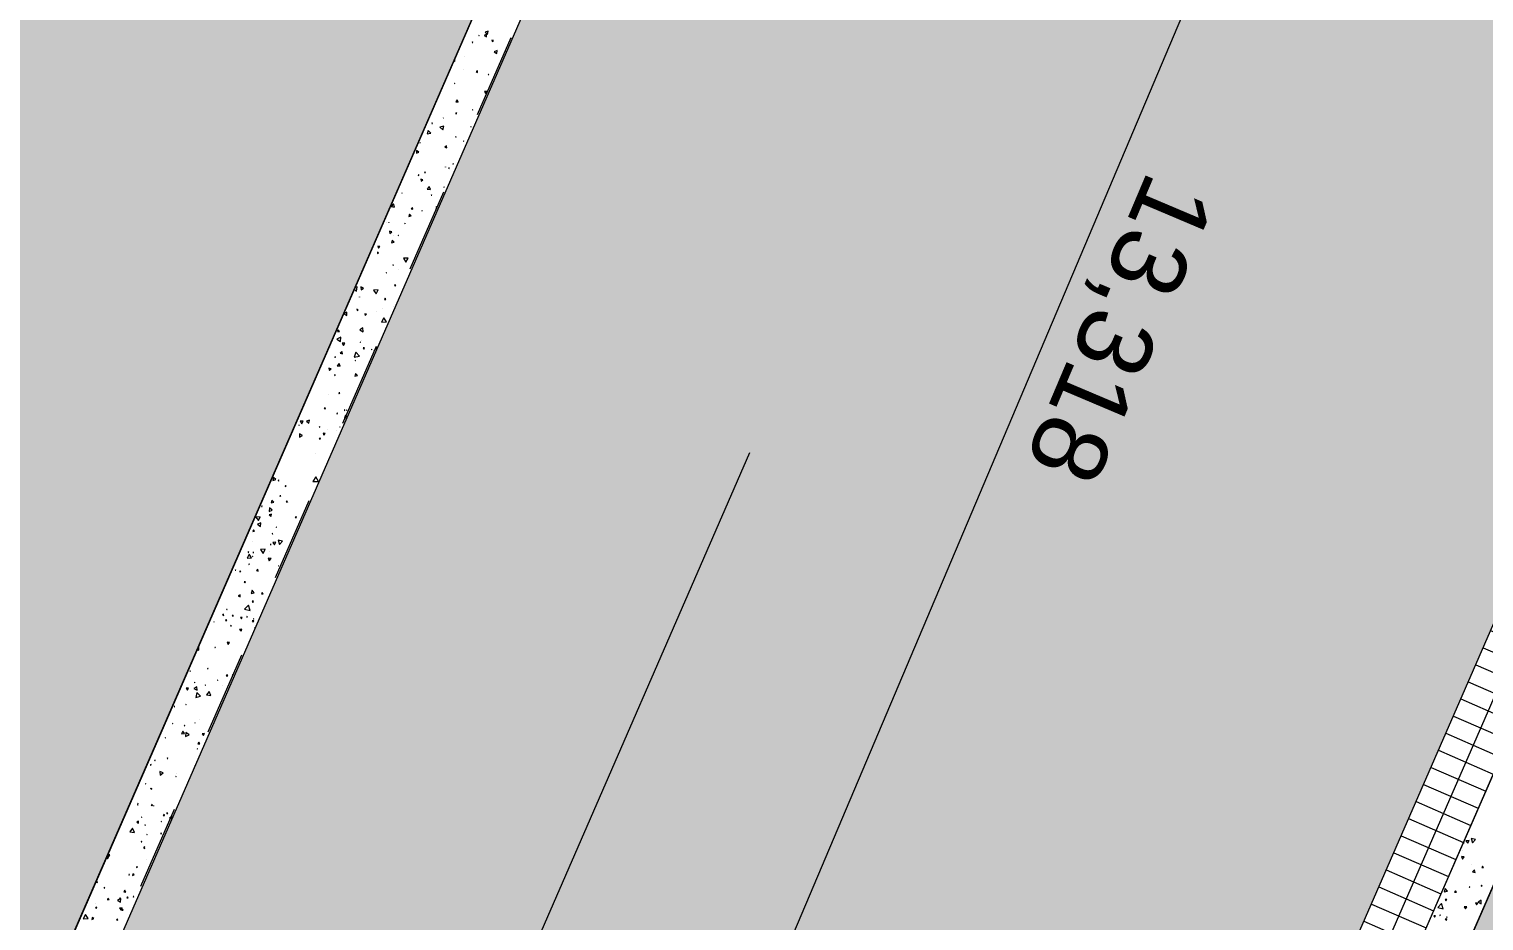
# Model space of a CAD drawing. Header units: millimetres. Extents: x -99530 to 1067232, y -97212 to 137997.
# Drawn here: x 70316 to 75193, y -29857 to -26868 of the extents above; entities that cross this region are included whole.
import ezdxf

# ---------------------------------------------------------------- set-up
doc = ezdxf.new("R2010")
doc.units = ezdxf.units.MM
doc.header["$MEASUREMENT"] = 0
doc.linetypes.add('Dashed', pattern=[564.444447, 282.222223, -282.222223])
for name, color, linetype in [('New_A-20-M_Hard_Landscape-Phase 1', 7, 'Continuous'), ('New_A-20-M_Hard_Landscape-Phase 2', 7, 'Continuous'), ('New_A-95-D_Dim_Grid.Dim', 7, 'Continuous')]:
    doc.layers.add(name, color=color, linetype=linetype)
for name, color, linetype, lineweight in [('New_A-20-M_Hard_Landscape-Phase 1_Pen_No__1', 7, 'Continuous', 13), ('New_A-20-M_Hard_Landscape-Phase 1_Pen_No__101', 252, 'Continuous', 15), ('New_A-20-M_Hard_Landscape-Phase 1_Pen_No__2', 8, 'Continuous', 15), ('New_A-20-M_Hard_Landscape-Phase 1_Pen_No__85', 8, 'Continuous', 20), ('New_A-20-M_Hard_Landscape-Phase 2_Pen_No__1', 7, 'Continuous', 13), ('New_A-95-D_Dim_Grid.Dim_Pen_No__4', 7, 'Continuous', 20)]:
    doc.layers.add(name, color=color, linetype=linetype, lineweight=lineweight)
doc.layers.add('New_A-20-M_Hard_Landscape-Phase 1_Pen_No__142', color=7, linetype='Continuous', lineweight=0, true_color=0xeeeeee)
doc.layers.add('New_A-20-M_Hard_Landscape-Phase 1_Pen_No__145', color=7, linetype='Continuous', lineweight=0, true_color=0xa6a6a6)
doc.styles.add('GENERATED_STYLE_4', font='')
doc.styles.get('GENERATED_STYLE_4').set_extended_font_data('Swis721 BT')
doc.dimstyles.new('GENERATED_STYLE__1', dxfattribs={"dimtxt": 250, "dimasz": 95, "dimexe": 0.18, "dimexo": 0, "dimgap": 0.09, "dimtad": 1, "dimdec": 0, "dimzin": 0, "dimdsep": 46, "dimtxsty": 'GENERATED_STYLE_4', "dimblk": 'ARROWHEAD_2', "dimblk1": 'ARROWHEAD_2', "dimblk2": 'ARROWHEAD_2', "dimcen": 0.09, "dimclrd": 7, "dimclre": 7, "dimclrt": 7, "dimadec": 0, "dimazin": 0, "dimtfac": 1, "dimtdec": 4, "dimtmove": 0, "dimatfit": 3, "dimfxl": 1, "dimtolj": 1, "dimtzin": 0, "dimarcsym": 0})
doc.dimstyles.new('GENERATED_STYLE__5', dxfattribs={"dimtxt": 300, "dimasz": 95, "dimexe": 0.18, "dimexo": 0, "dimgap": 0.09, "dimtad": 1, "dimdec": 0, "dimzin": 0, "dimdsep": 46, "dimtxsty": 'GENERATED_STYLE_4', "dimblk": 'ARROWHEAD_2', "dimblk1": 'ARROWHEAD_2', "dimblk2": 'ARROWHEAD_2', "dimcen": 0.09, "dimclrd": 7, "dimclre": 7, "dimclrt": 7, "dimadec": 0, "dimazin": 0, "dimtfac": 1, "dimtdec": 4, "dimtmove": 0, "dimatfit": 3, "dimfxl": 1, "dimtolj": 1, "dimtzin": 0, "dimarcsym": 0})

# ---------------------------------------------------------------- blocks, each defined once
blk = doc.blocks.new('*X178')
at = {"layer": 'New_A-20-M_Hard_Landscape-Phase 1_Pen_No__101', "linetype": 'Continuous'}
for p, q in [((75185.6, -29454.7), (75185.4, -29454.9)), ((75185.4, -29454.9), (75185.7, -29455)), ((75185.7, -29455), (75185.6, -29454.7)), ((75125.3, -29594.3), (75124.7, -29596.8)), ((75124.7, -29596.8), (75127.2, -29596.1)), ((75127.2, -29596.1), (75125.3, -29594.3)), ((75142.9, -29587.9), (75132.8, -29588.7)), ((75132.8, -29588.7), (75138.5, -29597)), ((75138.5, -29597), (75142.9, -29587.9)), ((75165.1, -29584), (75150.3, -29580.7)), ((75150.3, -29580.7), (75154.9, -29595.2)), ((75154.9, -29595.2), (75165.1, -29584)), ((75126.6, -29642.9), (75117.6, -29641.5)), ((75117.6, -29641.5), (75120.9, -29650)), ((75120.5, -29619.7), (75120.4, -29619.7)), ((75120.4, -29619.7), (75120.5, -29619.8)), ((75120.5, -29619.8), (75120.5, -29619.7)), ((75120.9, -29650), (75126.6, -29642.9)), ((75151.3, -29666.7), (75151.1, -29666.8)), ((75151.1, -29666.8), (75151.3, -29666.9)), ((75151.3, -29666.9), (75151.3, -29666.7)), ((75160.9, -29685.7), (75154.2, -29692.5)), ((75154.2, -29692.5), (75163.4, -29694.8)), ((75163.4, -29694.8), (75160.9, -29685.7)), ((75188.6, -29673.4), (75186.4, -29678.3)), ((75186.4, -29678.3), (75191.7, -29677.8)), ((75191.7, -29677.8), (75188.6, -29673.4)), ((75063, -29749.1), (75059.7, -29759.6)), ((75070.5, -29757.2), (75063, -29749.1)), ((75145.2, -29743), (75143.3, -29743.9)), ((75143.3, -29743.9), (75145.1, -29745.1)), ((75145.1, -29745.1), (75145.2, -29743)), ((75184.4, -29737.1), (75183.4, -29740.7)), ((75183.4, -29740.7), (75187, -29739.8)), ((75187, -29739.8), (75184.4, -29737.1)), ((75050.6, -29798.7), (75037.9, -29812.8)), ((75056.5, -29816.8), (75050.6, -29798.7)), ((75059.7, -29759.6), (75070.5, -29757.2)), ((75068.2, -29785.9), (75063.2, -29785.9)), ((75063.2, -29785.9), (75065.7, -29790.3)), ((75065.7, -29790.3), (75068.2, -29785.9)), ((75097.3, -29756.1), (75094.5, -29761.5)), ((75094.5, -29761.5), (75100.6, -29761.2)), ((75100.6, -29761.2), (75097.3, -29756.1)), ((75165, -29796.8), (75167.5, -29803.4)), ((75172, -29797.9), (75165, -29796.8)), ((75167.5, -29803.4), (75172, -29797.9)), ((75184.1, -29788.3), (75173.8, -29794.2)), ((75173.8, -29794.2), (75184, -29800.2)), ((75184, -29800.2), (75184.1, -29788.3)), ((75030.3, -29840.2), (75024.5, -29840.3)), ((75024.5, -29840.3), (75027.5, -29845.2)), ((75027.5, -29845.2), (75030.3, -29840.2)), ((75037.9, -29812.8), (75056.5, -29816.8)), ((75045.7, -29836.5), (75045.1, -29839)), ((75045.1, -29839), (75047.6, -29838.2)), ((75047.6, -29838.2), (75045.7, -29836.5)), ((75069.2, -29844.4), (75068, -29844.5)), ((75068, -29844.5), (75068.6, -29845.5)), ((75068.6, -29845.5), (75069.2, -29844.4)), ((75135.4, -29810.2), (75127.2, -29810.3)), ((75127.2, -29810.3), (75131.4, -29817.3)), ((75131.4, -29817.3), (75135.4, -29810.2)), ((75069.1, -29850.3), (75063.5, -29851.2)), ((75063.5, -29851.2), (75067, -29855.7)), ((75067, -29855.7), (75069.1, -29850.3))]:
    blk.add_line(p, q, dxfattribs=at)
blk = doc.blocks.new('Fill_1_1', base_point=(0, 0))
at = {"layer": 'New_A-20-M_Hard_Landscape-Phase 1_Pen_No__1', "linetype": 'Continuous'}
for p, q in [((78759.7, -21256.4), (71121.1, -38774.2)), ((71258.6, -38834.1), (78897.2, -21316.3))]:
    blk.add_line(p, q, dxfattribs=at)
at = {"layer": 'New_A-20-M_Hard_Landscape-Phase 1_Pen_No__101', "linetype": 'Continuous'}
blk.add_blockref('*X178', (0, 0), dxfattribs=at)
blk = doc.blocks.new('*X182')
at = {"layer": 'New_A-20-M_Hard_Landscape-Phase 1_Pen_No__101', "linetype": 'Continuous'}
for p, q in [((71802.1, -26910.6), (71800.7, -26913.1)), ((71800.7, -26913.1), (71803.6, -26913.1)), ((71803.6, -26913.1), (71802.1, -26910.6)), ((71823.9, -26888.7), (71823.7, -26889.1)), ((71823.7, -26889.1), (71824.2, -26889.1)), ((71824.2, -26889.1), (71823.9, -26888.7)), ((71848.9, -26885.1), (71841.6, -26889.3)), ((71841.6, -26889.3), (71848.9, -26893.5)), ((71854.9, -26875.1), (71844.5, -26878.1)), ((71844.5, -26878.1), (71852.3, -26885.7)), ((71848.9, -26893.5), (71848.9, -26885.1)), ((71852.3, -26885.7), (71854.9, -26875.1)), ((71872, -26906.2), (71867.1, -26904.7)), ((71867.1, -26904.7), (71868.3, -26909.7)), ((71868.3, -26909.7), (71872, -26906.2)), ((71744.5, -26973.8), (71740.4, -26971.2)), ((71775.4, -26958.8), (71774.9, -26958.8)), ((71774.9, -26958.8), (71775.2, -26959.3)), ((71775.2, -26959.3), (71775.4, -26958.8)), ((71884.4, -26939.4), (71875.3, -26944.4)), ((71875.3, -26944.4), (71884.2, -26949.8)), ((71884.2, -26949.8), (71884.4, -26939.4)), ((71738.2, -26977), (71744.5, -26973.8)), ((71738.3, -26976.1), (71738.2, -26977)), ((71772.6, -27003.2), (71772.7, -27003.3)), ((71772.7, -27003.2), (71772.6, -27003.2)), ((71772.7, -27003.3), (71772.7, -27003.2)), ((71819.2, -27007.4), (71814.3, -27010.5)), ((71814.3, -27010.5), (71819.4, -27013.2)), ((71819.4, -27013.2), (71819.2, -27007.4)), ((71855.6, -27018.6), (71854.8, -27020.5)), ((71856.8, -27020.3), (71855.6, -27018.6)), ((71741.5, -27049.9), (71741.9, -27051.6)), ((71743.1, -27050.4), (71741.5, -27049.9)), ((71741.9, -27051.6), (71743.1, -27050.4)), ((71854.8, -27020.5), (71856.8, -27020.3)), ((71751.1, -27105.6), (71746.5, -27111.5)), ((71746.5, -27111.5), (71753.9, -27112.5)), ((71753.9, -27112.5), (71751.1, -27105.6)), ((71850.1, -27077.1), (71842.4, -27077)), ((71842.4, -27077), (71846.1, -27083.8)), ((71846.1, -27083.8), (71850.1, -27077.1)), ((71704.5, -27165.8), (71703.3, -27166.1)), ((71703.3, -27166.1), (71704.2, -27166.9)), ((71704.2, -27166.9), (71704.5, -27165.8)), ((71746.3, -27148.5), (71746.3, -27152.2)), ((71749.4, -27150.4), (71746.3, -27148.5)), ((71746.3, -27152.2), (71749.4, -27150.4)), ((71801.8, -27138.2), (71802.1, -27140.3)), ((71803.7, -27139), (71801.8, -27138.2)), ((71802.1, -27140.3), (71803.7, -27139)), ((71653.7, -27207.6), (71649.7, -27219.5)), ((71662, -27216.9), (71653.7, -27207.6)), ((71667, -27182.6), (71665.7, -27183.9)), ((71665.7, -27183.9), (71667.5, -27184.3)), ((71667.5, -27184.3), (71667, -27182.6)), ((71705.7, -27193.1), (71693.1, -27196.3)), ((71693.1, -27196.3), (71702.2, -27205.6)), ((71702.2, -27205.6), (71705.7, -27193.1)), ((71797.3, -27194.5), (71796.6, -27195.5)), ((71796.6, -27195.5), (71797.8, -27195.7)), ((71797.8, -27195.7), (71797.3, -27194.5)), ((71626, -27247.7), (71625.6, -27249.2)), ((71625.6, -27249.2), (71627.1, -27248.8)), ((71627.1, -27248.8), (71626, -27247.7)), ((71649.7, -27219.5), (71662, -27216.9)), ((71715.3, -27259.2), (71709.7, -27263.6)), ((71709.7, -27263.6), (71716.3, -27266.2)), ((71716.3, -27266.2), (71715.3, -27259.2)), ((71747, -27228.9), (71745.3, -27229)), ((71745.3, -27229), (71746.3, -27230.5)), ((71746.3, -27230.5), (71747, -27228.9)), ((71772.7, -27243), (71772.3, -27243.5)), ((71772.3, -27243.5), (71772.9, -27243.6)), ((71772.9, -27243.6), (71772.7, -27243)), ((71599, -27295.5), (71599.5, -27296.6)), ((71600.8, -27294.9), (71599.3, -27294.7)), ((71599.5, -27296.6), (71600.8, -27294.9)), ((71614.9, -27275.4), (71614.6, -27284.1)), ((71614.6, -27284.1), (71622.3, -27280)), ((71622.3, -27280), (71614.9, -27275.4)), ((71621.2, -27356.2), (71620.5, -27358.3)), ((71620.5, -27358.3), (71622.8, -27357.8)), ((71622.8, -27357.8), (71621.2, -27356.2)), ((71643, -27346.6), (71641.5, -27348.6)), ((71641.5, -27348.6), (71644, -27348.9)), ((71644, -27348.9), (71643, -27346.6)), ((71711.9, -27329.9), (71711.3, -27329.7)), ((71711.3, -27329.7), (71711.4, -27330.3)), ((71711.4, -27330.3), (71711.9, -27329.9)), ((71724.4, -27332.7), (71722, -27333.7)), ((71722, -27333.7), (71724.1, -27335.2)), ((71724.1, -27335.2), (71724.4, -27332.7)), ((71737.9, -27319.1), (71736.4, -27319.5)), ((71736.4, -27319.5), (71737.5, -27320.6)), ((71737.5, -27320.6), (71737.9, -27319.1)), ((71635.1, -27372.9), (71628.9, -27370.9)), ((71628.9, -27370.9), (71630.3, -27377.2)), ((71630.3, -27377.2), (71635.1, -27372.9)), ((71656.8, -27395.9), (71650.6, -27404.1)), ((71650.6, -27404.1), (71660.8, -27405.4)), ((71660.8, -27405.4), (71656.8, -27395.9)), ((71706.2, -27396.3), (71705.5, -27397.9)), ((71705.5, -27397.9), (71707.2, -27397.7)), ((71707.2, -27397.7), (71706.2, -27396.3)), ((71537.1, -27454), (71529.8, -27462.6)), ((71540.9, -27464.7), (71537.1, -27454)), ((71565.8, -27417.8), (71565.6, -27418)), ((71565.6, -27418), (71565.9, -27418.1)), ((71565.9, -27418.1), (71565.8, -27417.8)), ((71664.6, -27423), (71663.1, -27424.7)), ((71663.1, -27424.7), (71665.4, -27425.2)), ((71665.4, -27425.2), (71664.6, -27423)), ((71529.8, -27462.6), (71540.9, -27464.7)), ((71591.3, -27488.3), (71589, -27496.3)), ((71589, -27496.3), (71597, -27494.3)), ((71597, -27494.3), (71591.3, -27488.3)), ((71600.6, -27465.8), (71596.2, -27470.2)), ((71596.2, -27470.2), (71602.3, -27471.8)), ((71602.3, -27471.8), (71600.6, -27465.8)), ((71632.7, -27476.2), (71631.9, -27477.1)), ((71631.9, -27477.1), (71633.2, -27477.3)), ((71633.2, -27477.3), (71632.7, -27476.2)), ((71680.8, -27467.9), (71679.2, -27467)), ((71679.2, -27467), (71679.2, -27468.8)), ((71679.2, -27468.8), (71680.8, -27467.9)), ((71680.8, -27462.6), (71680.3, -27463.6)), ((71680.3, -27463.6), (71681.4, -27463.5)), ((71681.4, -27463.5), (71680.8, -27462.6)), ((71513.6, -27516.3), (71513.3, -27516.4)), ((71513.3, -27516.4), (71513.4, -27516.6)), ((71513.4, -27516.6), (71513.6, -27516.3)), ((71521.7, -27515.7), (71521.4, -27516.1)), ((71521.4, -27516.1), (71521.9, -27516.2)), ((71521.9, -27516.2), (71521.7, -27515.7)), ((71531.6, -27548.1), (71523.9, -27545.5)), ((71523.9, -27545.5), (71525.5, -27553.5)), ((71525.5, -27553.5), (71531.6, -27548.1)), ((71576.6, -27518.6), (71575.1, -27519.7)), ((71575.1, -27519.7), (71576.8, -27520.5)), ((71576.8, -27520.5), (71576.6, -27518.6)), ((71491.3, -27596.7), (71484.7, -27595.6)), ((71484.7, -27595.6), (71487.1, -27601.9)), ((71487.1, -27601.9), (71491.3, -27596.7)), ((71532.8, -27575.7), (71531.1, -27584.9)), ((71531.1, -27584.9), (71540, -27581.8)), ((71540, -27581.8), (71532.8, -27575.7)), ((71538.6, -27560.7), (71538.5, -27560.7)), ((71538.5, -27560.7), (71538.5, -27560.8)), ((71538.5, -27560.8), (71538.6, -27560.7)), ((71554.4, -27559.6), (71553.3, -27560)), ((71553.3, -27560), (71554.2, -27560.7)), ((71554.2, -27560.7), (71554.4, -27559.6)), ((71487.3, -27617.8), (71483.7, -27615.8)), ((71483.7, -27615.8), (71483.8, -27619.9)), ((71483.8, -27619.9), (71487.3, -27617.8)), ((71571.2, -27635.9), (71578.3, -27648.8)), ((71585.9, -27636.2), (71571.2, -27635.9)), ((71578.3, -27648.8), (71585.9, -27636.2)), ((71512.9, -27683.7), (71512.5, -27685)), ((71512.5, -27685), (71513.8, -27684.7)), ((71513.8, -27684.7), (71512.9, -27683.7)), ((71536.6, -27657.9), (71535.3, -27659.2)), ((71535.3, -27659.2), (71537.1, -27659.7)), ((71537.1, -27659.7), (71536.6, -27657.9)), ((71553.3, -27673.9), (71553, -27674.2)), ((71553, -27674.2), (71553.4, -27674.2)), ((71553.4, -27674.2), (71553.3, -27673.9)), ((71405.2, -27739.8), (71413.6, -27746.5)), ((71415.8, -27731.7), (71407.3, -27735)), ((71413.6, -27746.5), (71415.8, -27731.7)), ((71436.4, -27736.2), (71427.6, -27732.3)), ((71427.6, -27732.3), (71428.7, -27741.8)), ((71428.7, -27741.8), (71436.4, -27736.2)), ((71485.8, -27741.9), (71470.7, -27742.7)), ((71470.7, -27742.7), (71478.9, -27755.3)), ((71478.9, -27755.3), (71485.8, -27741.9)), ((71543.4, -27724.3), (71540.6, -27727.7)), ((71540.6, -27727.7), (71545, -27728.5)), ((71545, -27728.5), (71543.4, -27724.3)), ((71423.6, -27765.9), (71423.3, -27765.9)), ((71423.3, -27765.9), (71423.4, -27766.2)), ((71423.4, -27766.2), (71423.6, -27765.9)), ((71509.7, -27769.5), (71506.8, -27773.9)), ((71506.8, -27773.9), (71512, -27774.3)), ((71512, -27774.3), (71509.7, -27769.5)), ((71537, -27798.4), (71536.9, -27798.3)), ((71536.9, -27798.3), (71536.9, -27798.4)), ((71536.9, -27798.4), (71537, -27798.4)), ((71380.3, -27816.6), (71370.5, -27822.6)), ((71370.5, -27822.6), (71380.6, -27828.1)), ((71380.6, -27828.1), (71380.3, -27816.6)), ((71414.4, -27807.1), (71415.3, -27811.5)), ((71418.7, -27808.5), (71414.4, -27807.1)), ((71415.3, -27811.5), (71418.7, -27808.5)), ((71446.5, -27823.7), (71440.8, -27822.1)), ((71440.8, -27822.1), (71442.2, -27827.9)), ((71442.2, -27827.9), (71446.5, -27823.7)), ((71481.3, -27813.1), (71481.1, -27813)), ((71481.1, -27813), (71481.1, -27813.2)), ((71481.1, -27813.2), (71481.3, -27813.1)), ((71504.9, -27836.1), (71497.3, -27850.3)), ((71500.4, -27805.3), (71500.4, -27805.4)), ((71500.4, -27805.4), (71500.5, -27805.3)), ((71500.5, -27805.3), (71500.4, -27805.3)), ((71513.3, -27849.8), (71504.9, -27836.1)), ((71352.2, -27876), (71349.5, -27882.1)), ((71349.5, -27882.1), (71356.1, -27881.3)), ((71356.1, -27881.3), (71352.2, -27876)), ((71434.9, -27869.9), (71424.1, -27876.6)), ((71424.1, -27876.6), (71435.3, -27882.6)), ((71435.3, -27882.6), (71434.9, -27869.9)), ((71497.3, -27850.3), (71513.3, -27849.8)), ((71325.4, -27935.5), (71325.3, -27935.4)), ((71325.3, -27935.4), (71325.3, -27935.5)), ((71325.3, -27935.5), (71325.4, -27935.5)), ((71360.5, -27900.9), (71347.2, -27907.1)), ((71347.2, -27907.1), (71359.3, -27915.5)), ((71359.3, -27915.5), (71360.5, -27900.9)), ((71373.7, -27920.3), (71364.9, -27921.2)), ((71364.9, -27921.2), (71370.1, -27928.4)), ((71370.1, -27928.4), (71373.7, -27920.3)), ((71426.3, -27917.5), (71425.7, -27917.9)), ((71425.7, -27917.9), (71426.3, -27918.3)), ((71426.3, -27918.3), (71426.3, -27917.5)), ((71429.7, -27913.1), (71429.5, -27913.4)), ((71429.5, -27913.4), (71429.9, -27913.4)), ((71429.9, -27913.4), (71429.7, -27913.1)), ((71439.9, -27936.9), (71435.8, -27936.9)), ((71435.8, -27936.9), (71437.8, -27940.5)), ((71437.8, -27940.5), (71439.9, -27936.9)), ((71465, -27941.2), (71463.4, -27941.6)), ((71463.4, -27941.6), (71464.6, -27942.8)), ((71464.6, -27942.8), (71465, -27941.2)), ((71472.9, -27946.8), (71471.3, -27946.1)), ((71471.3, -27946.1), (71471.5, -27947.9)), ((71482, -27935.3), (71476.3, -27937.9)), ((71476.3, -27937.9), (71481, -27941.3)), ((71481.6, -27940.1), (71482, -27935.3)), ((71294, -27995), (71294.6, -27994.9)), ((71294.6, -27994.9), (71294.2, -27994.5)), ((71342.6, -27966.4), (71340.4, -27966.8)), ((71340.4, -27966.8), (71341.8, -27968.5)), ((71341.8, -27968.5), (71342.6, -27966.4)), ((71354.9, -27989.2), (71348.8, -27996.8)), ((71358.5, -27998.2), (71354.9, -27989.2)), ((71364.2, -27949.2), (71359, -27954.7)), ((71359, -27954.7), (71366.4, -27956.5)), ((71366.4, -27956.5), (71364.2, -27949.2)), ((71411.3, -27950.7), (71405, -27967.6)), ((71405, -27967.6), (71422.8, -27964.6)), ((71409.9, -27978.4), (71409, -27978.1)), ((71409, -27978.1), (71409.2, -27979)), ((71409.2, -27979), (71409.9, -27978.4)), ((71422.8, -27964.6), (71411.3, -27950.7)), ((71471.5, -27947.9), (71472.9, -27946.8)), ((71320.5, -28005.1), (71323.2, -28012.7)), ((71328.4, -28006.6), (71320.5, -28005.1)), ((71323.2, -28012.7), (71328.4, -28006.6)), ((71339.5, -28026.7), (71340.1, -28029.6)), ((71342.3, -28027.6), (71339.5, -28026.7)), ((71340.1, -28029.6), (71342.3, -28027.6)), ((71348.8, -27996.8), (71358.5, -27998.2)), ((71409.9, -28022.1), (71407.4, -28031.3)), ((71407.4, -28031.3), (71416.6, -28028.9)), ((71416.6, -28028.9), (71409.9, -28022.1)), ((71357.7, -28087.7), (71354.1, -28086.7)), ((71354.1, -28086.7), (71355, -28090.3)), ((71355, -28090.3), (71357.7, -28087.7)), ((71308.1, -28136.4), (71304.3, -28139.7)), ((71304.3, -28139.7), (71309.1, -28141.4)), ((71309.1, -28141.4), (71308.1, -28136.4)), ((71321, -28093.5), (71320.9, -28093.6)), ((71320.9, -28093.6), (71321, -28093.6)), ((71321, -28093.6), (71321, -28093.5)), ((71234.8, -28182), (71224.7, -28182.4)), ((71224.7, -28182.4), (71230, -28191)), ((71230, -28191), (71234.8, -28182)), ((71255.8, -28178.7), (71246.1, -28182.1)), ((71246.1, -28182.1), (71253.8, -28188.8)), ((71253.8, -28188.8), (71255.8, -28178.7)), ((71347.9, -28154.9), (71347.7, -28157.8)), ((71347.7, -28157.8), (71350.4, -28156.6)), ((71350.4, -28156.6), (71347.9, -28154.9)), ((71374, -28144.2), (71371.7, -28145.3)), ((71371.7, -28145.3), (71373.8, -28146.8)), ((71376.7, -28161.6), (71373, -28171.7)), ((71373, -28171.7), (71381.2, -28170.3)), ((71373.8, -28146.8), (71374, -28144.2)), ((71382.1, -28168.1), (71376.7, -28161.6)), ((71381.2, -28145), (71379.6, -28145.1)), ((71379.6, -28145.1), (71380.5, -28146.5)), ((71380.5, -28146.5), (71381.2, -28145)), ((71221.1, -28196.1), (71219.9, -28195.9)), ((71219.9, -28195.9), (71220.3, -28197.1)), ((71220.3, -28197.1), (71221.1, -28196.1)), ((71222.2, -28224.2), (71222, -28235.3)), ((71222, -28235.3), (71231.7, -28230)), ((71231.7, -28230), (71222.2, -28224.2)), ((71291.1, -28238.2), (71288.5, -28241)), ((71289.3, -28200.6), (71288.8, -28202.4)), ((71288.8, -28202.4), (71290.6, -28201.9)), ((71290.6, -28201.9), (71289.3, -28200.6)), ((71292.2, -28241.9), (71291.1, -28238.2)), ((71308.1, -28223.6), (71301, -28222.8)), ((71301, -28222.8), (71303.8, -28229.3)), ((71303.8, -28229.3), (71308.1, -28223.6)), ((71317.3, -28211), (71317.3, -28211.2)), ((71317.5, -28211.1), (71317.3, -28211)), ((71317.3, -28211.2), (71317.5, -28211.1)), ((71346.6, -28213), (71346.4, -28213.1)), ((71346.4, -28213.1), (71346.6, -28213.2)), ((71346.6, -28213.2), (71346.6, -28213)), ((71357.2, -28201.6), (71357, -28201.9)), ((71357, -28201.9), (71357.4, -28202)), ((71357.4, -28202), (71357.2, -28201.6)), ((71368.4, -28199.1), (71368.5, -28199.3)), ((71368.6, -28199.1), (71368.4, -28199.1)), ((71288.5, -28241), (71292.2, -28241.9)), ((71276.5, -28290.2), (71276.8, -28290.7)), ((71277.1, -28290.2), (71276.5, -28290.2)), ((71276.8, -28290.7), (71277.1, -28290.2)), ((71135.2, -28370.9), (71132.9, -28381.5)), ((71132.9, -28381.5), (71143.3, -28378.1)), ((71143.3, -28378.1), (71135.2, -28370.9)), ((71151.1, -28380.2), (71151.7, -28382.7)), ((71153.6, -28380.9), (71151.1, -28380.2)), ((71151.7, -28382.7), (71153.6, -28380.9)), ((71276.4, -28368.4), (71266.8, -28385)), ((71266.8, -28385), (71285.9, -28385)), ((71285.9, -28385), (71276.4, -28368.4)), ((71159.3, -28432.3), (71156.3, -28432.4)), ((71156.3, -28432.4), (71157.8, -28434.9)), ((71157.8, -28434.9), (71159.3, -28432.3)), ((71174.8, -28397.7), (71174.1, -28400.9)), ((71174.1, -28400.9), (71177.3, -28399.9)), ((71177.3, -28399.9), (71174.8, -28397.7)), ((71096.2, -28466.3), (71094.7, -28468.2)), ((71094.7, -28468.2), (71097.1, -28468.5)), ((71097.1, -28468.5), (71096.2, -28466.3)), ((71121.6, -28473.2), (71120, -28484.7)), ((71120, -28484.7), (71130.8, -28480.3)), ((71130.8, -28480.3), (71121.6, -28473.2)), ((71129.4, -28446.7), (71126.7, -28456.2)), ((71126.7, -28456.2), (71136.4, -28453.7)), ((71136.4, -28453.7), (71129.4, -28446.7)), ((71181.9, -28451.7), (71177.8, -28450.9)), ((71177.8, -28450.9), (71179.1, -28454.8)), ((71179.1, -28454.8), (71181.9, -28451.7)), ((71185.6, -28454.7), (71185.4, -28454.9)), ((71185.4, -28454.9), (71185.7, -28455)), ((71185.7, -28455), (71185.6, -28454.7)), ((71090.3, -28502.5), (71076.2, -28504.4)), ((71076.2, -28504.4), (71084.9, -28515.7)), ((71092.8, -28522.7), (71080.9, -28527.7)), ((71080.9, -28527.7), (71091.2, -28535.5)), ((71084.9, -28515.7), (71090.3, -28502.5)), ((71091.2, -28535.5), (71092.8, -28522.7)), ((71127.7, -28494.5), (71120.6, -28496.2)), ((71120.6, -28496.2), (71125.7, -28501.6)), ((71125.7, -28501.6), (71127.7, -28494.5)), ((71212.3, -28502.8), (71207.3, -28504.1)), ((71207.3, -28504.1), (71210.9, -28507.7)), ((71210.9, -28507.7), (71212.3, -28502.8)), ((71067.8, -28546.4), (71065.3, -28551.7)), ((71065.3, -28551.7), (71071.1, -28551.2)), ((71071.1, -28551.2), (71067.8, -28546.4)), ((71132.6, -28559.8), (71131, -28559.3)), ((71131, -28559.3), (71131.3, -28561)), ((71131.3, -28561), (71132.6, -28559.8)), ((71144.8, -28537.5), (71143.6, -28537.3)), ((71143.6, -28537.3), (71144, -28538.4)), ((71144, -28538.4), (71144.8, -28537.5)), ((71018.5, -28626.8), (71021.1, -28624.7)), ((71021.1, -28624.7), (71019.6, -28624.2)), ((71053.7, -28628.2), (71046.9, -28640.9)), ((71049.8, -28619.6), (71049.6, -28622.2)), ((71049.6, -28622.2), (71051.9, -28621.1)), ((71051.9, -28621.1), (71049.8, -28619.6)), ((71061.4, -28640.4), (71053.7, -28628.2)), ((71064.5, -28585.8), (71064.3, -28586)), ((71064.3, -28586), (71064.6, -28586.1)), ((71064.6, -28586.1), (71064.5, -28585.8)), ((71068.1, -28621.4), (71066.1, -28622.2)), ((71066.1, -28622.2), (71067.8, -28623.6)), ((71067.8, -28623.6), (71068.1, -28621.4)), ((71106.7, -28611), (71091.1, -28612.6)), ((71091.1, -28612.6), (71100.3, -28625.3)), ((71100.3, -28625.3), (71106.7, -28611)), ((71120.5, -28619.7), (71120.4, -28619.7)), ((71120.4, -28619.7), (71120.5, -28619.8)), ((71120.5, -28619.8), (71120.5, -28619.7)), ((71125.3, -28594.3), (71124.7, -28596.8)), ((71124.7, -28596.8), (71127.2, -28596.1)), ((71127.2, -28596.1), (71125.3, -28594.3)), ((71142.9, -28587.9), (71132.8, -28588.7)), ((71132.8, -28588.7), (71138.5, -28597)), ((71138.5, -28597), (71142.9, -28587.9)), ((71165.1, -28584), (71150.3, -28580.7)), ((71150.3, -28580.7), (71154.9, -28595.2)), ((71154.9, -28595.2), (71165.1, -28584)), ((71194.7, -28598), (71194, -28597.7)), ((71194, -28597.7), (71194.2, -28599.2)), ((71046.9, -28640.9), (71061.4, -28640.4)), ((71053, -28660.8), (71052.8, -28662.4)), ((71052.8, -28662.4), (71054.3, -28661.8)), ((71054.3, -28661.8), (71053, -28660.8)), ((71064, -28635.6), (71065.1, -28637.5)), ((71066.2, -28635.6), (71064, -28635.6)), ((71065.1, -28637.5), (71066.2, -28635.6)), ((71126.6, -28642.9), (71117.6, -28641.5)), ((71117.6, -28641.5), (71120.9, -28650)), ((71120.9, -28650), (71126.6, -28642.9)), ((71151.3, -28666.7), (71151.1, -28666.8)), ((71151.1, -28666.8), (71151.3, -28666.9)), ((71151.3, -28666.9), (71151.3, -28666.7)), ((71007.7, -28680.2), (71006.4, -28681.6)), ((71006.4, -28681.6), (71008.2, -28682)), ((71008.2, -28682), (71007.7, -28680.2)), ((71022.7, -28683.8), (71022.5, -28687.6)), ((71022.5, -28687.6), (71025.9, -28685.8)), ((71025.9, -28685.8), (71022.7, -28683.8)), ((71041.2, -28720.3), (71036.9, -28720.4)), ((71036.9, -28720.4), (71039.1, -28724.1)), ((71039.1, -28724.1), (71041.2, -28720.3)), ((71082.9, -28678.8), (71077.7, -28683.1)), ((71077.7, -28683.1), (71084, -28685.5)), ((71084, -28685.5), (71082.9, -28678.8)), ((70958.4, -28764.5), (70959, -28764.5)), ((70959, -28764.5), (70958.7, -28763.9)), ((71023.2, -28763.8), (71017, -28767.7)), ((71017, -28767.7), (71023.4, -28771.1)), ((71023.4, -28771.1), (71023.2, -28763.8)), ((71063, -28749.1), (71059.7, -28759.6)), ((71059.7, -28759.6), (71070.5, -28757.2)), ((71070.5, -28757.2), (71063, -28749.1)), ((71097.3, -28756.1), (71094.5, -28761.5)), ((71094.5, -28761.5), (71100.6, -28761.2)), ((71100.6, -28761.2), (71097.3, -28756.1)), ((70979.8, -28813), (70977.9, -28813)), ((70977.9, -28813), (70978.9, -28814.7)), ((70978.9, -28814.7), (70979.8, -28813)), ((71050.6, -28798.7), (71037.9, -28812.8)), ((71037.9, -28812.8), (71056.5, -28816.8)), ((71056.5, -28816.8), (71050.6, -28798.7)), ((71068.2, -28785.9), (71063.2, -28785.9)), ((71063.2, -28785.9), (71065.7, -28790.3)), ((71065.7, -28790.3), (71068.2, -28785.9)), ((70935.3, -28854.9), (70935, -28855.4)), ((70935, -28855.4), (70935.6, -28855.4)), ((70935.6, -28855.4), (70935.3, -28854.9)), ((70967.3, -28829), (70964, -28831.9)), ((70964, -28831.9), (70968.2, -28833.3)), ((70968.2, -28833.3), (70967.3, -28829)), ((70976.7, -28846.9), (70974.5, -28850.8)), ((70974.5, -28850.8), (70978.9, -28850.7)), ((70978.9, -28850.7), (70976.7, -28846.9)), ((70992.9, -28866.5), (70990.4, -28867.9)), ((70990.4, -28867.9), (70992.9, -28869.4)), ((70992.9, -28869.4), (70992.9, -28866.5)), ((70999.6, -28832.2), (70996.4, -28834.3)), ((70996.4, -28834.3), (70999.8, -28836)), ((70999.8, -28836), (70999.6, -28832.2)), ((71030.3, -28840.2), (71024.5, -28840.3)), ((71024.5, -28840.3), (71027.5, -28845.2)), ((71027.5, -28845.2), (71030.3, -28840.2)), ((71045.7, -28836.5), (71045.1, -28839)), ((71045.1, -28839), (71047.6, -28838.2)), ((71047.6, -28838.2), (71045.7, -28836.5)), ((71069.1, -28850.3), (71063.5, -28851.2)), ((71063.5, -28851.2), (71067, -28855.7)), ((71067, -28855.7), (71069.1, -28850.3)), ((71069.2, -28844.4), (71068, -28844.5)), ((71068, -28844.5), (71068.6, -28845.5)), ((71068.6, -28845.5), (71069.2, -28844.4)), ((71028.7, -28879.7), (71021.4, -28880.9)), ((71021.4, -28880.9), (71026.1, -28886.7)), ((71026.1, -28886.7), (71028.7, -28879.7)), ((71072.1, -28874.3), (71072.4, -28874.9)), ((71072.8, -28874.4), (71072.1, -28874.3)), ((71072.4, -28874.9), (71072.8, -28874.4)), ((70879, -28946.7), (70884.2, -28949.8)), ((70884.4, -28939.4), (70881.4, -28941)), ((70884.2, -28949.8), (70884.4, -28939.4)), ((70940.1, -28940.6), (70938.8, -28941)), ((70938.8, -28941), (70939.8, -28941.9)), ((70939.8, -28941.9), (70940.1, -28940.6)), ((70979.8, -28922.8), (70982.8, -28930.6)), ((70988, -28924.2), (70979.8, -28922.8)), ((70982.8, -28930.6), (70988, -28924.2)), ((70855.6, -29018.6), (70854.8, -29020.5)), ((70856.8, -29020.3), (70855.6, -29018.6)), ((70914.3, -29010.1), (70914.1, -29012.2)), ((70914.1, -29012.2), (70916, -29011.2)), ((70916, -29011.2), (70914.3, -29010.1)), ((70854.8, -29020.5), (70856.8, -29020.3)), ((70869.7, -29057.6), (70869.6, -29059.2)), ((70869.6, -29059.2), (70871, -29058.5)), ((70871, -29058.5), (70869.7, -29057.6)), ((70906.7, -29066.3), (70906.4, -29067.4)), ((70906.4, -29067.4), (70907.5, -29067.1)), ((70907.5, -29067.1), (70906.7, -29066.3)), ((70948.1, -29050.8), (70947.7, -29050.9)), ((70947.7, -29050.9), (70947.9, -29051.2)), ((70947.9, -29051.2), (70948.1, -29050.8)), ((70979.7, -29031.9), (70976.8, -29035.8)), ((70976.8, -29035.8), (70981.6, -29036.4)), ((70981.6, -29036.4), (70979.7, -29031.9)), ((70998.1, -29031.6), (70997.6, -29032.2)), ((70997.6, -29032.2), (70998.4, -29032.3)), ((70998.4, -29032.3), (70998.1, -29031.6)), ((70850.1, -29077.1), (70842.4, -29077)), ((70842.4, -29077), (70846.1, -29083.8)), ((70846.1, -29083.8), (70850.1, -29077.1)), ((70878.2, -29072.6), (70868.4, -29078.8)), ((70868.4, -29078.8), (70878.7, -29084.1)), ((70878.3, -29091.9), (70874.2, -29108.1)), ((70874.2, -29108.1), (70890.3, -29103.5)), ((70878.7, -29084.1), (70878.2, -29072.6)), ((70890.3, -29103.5), (70878.3, -29091.9)), ((70919.5, -29088.9), (70910.6, -29100)), ((70910.6, -29100), (70924.6, -29102.1)), ((70924.6, -29102.1), (70919.5, -29088.9)), ((70963.7, -29068.6), (70963.7, -29068.5)), ((70963.7, -29068.5), (70963.7, -29068.6)), ((70963.7, -29068.6), (70963.7, -29068.6)), ((70801.8, -29138.2), (70802.1, -29140.3)), ((70803.7, -29139), (70801.8, -29138.2)), ((70802.1, -29140.3), (70803.7, -29139)), ((70842.2, -29131.1), (70841.3, -29131.6)), ((70841.3, -29131.6), (70842.2, -29132.1)), ((70842.2, -29132.1), (70842.2, -29131.1)), ((70797.3, -29194.5), (70796.6, -29195.5)), ((70796.6, -29195.5), (70797.8, -29195.7)), ((70797.8, -29195.7), (70797.3, -29194.5)), ((70836.9, -29201.1), (70835.1, -29202.7)), ((70835.1, -29202.7), (70837.4, -29203.5)), ((70837.4, -29203.5), (70836.9, -29201.1)), ((70872, -29193.2), (70871, -29192.9)), ((70871, -29192.9), (70871.2, -29193.9)), ((70871.2, -29193.9), (70872, -29193.2)), ((70887.2, -29183), (70886.8, -29183)), ((70886.8, -29183), (70887, -29183.3)), ((70887, -29183.3), (70887.2, -29183)), ((70936.4, -29177.6), (70936.4, -29178.1)), ((70936.7, -29177.9), (70936.4, -29177.6)), ((70936.4, -29178.1), (70936.7, -29177.9)), ((70772.7, -29243), (70772.3, -29243.5)), ((70772.3, -29243.5), (70772.9, -29243.6)), ((70772.9, -29243.6), (70772.7, -29243)), ((70830.6, -29221.1), (70827, -29230.2)), ((70827, -29230.2), (70836.7, -29228.8)), ((70836.7, -29228.8), (70830.6, -29221.1)), ((70841.1, -29225.9), (70840, -29239.7)), ((70840, -29239.7), (70852.5, -29233.8)), ((70852.5, -29233.8), (70841.1, -29225.9)), ((70885.1, -29258.7), (70881.8, -29264.2)), ((70888.3, -29264.3), (70885.1, -29258.7)), ((70903.2, -29229), (70896.3, -29229.9)), ((70896.3, -29229.9), (70900.4, -29235.4)), ((70899.3, -29227.9), (70898.8, -29228.2)), ((70898.8, -29228.2), (70899.3, -29228.4)), ((70899.3, -29228.4), (70899.3, -29227.9)), ((70900.4, -29235.4), (70903.2, -29229)), ((70779.9, -29310.9), (70778.7, -29312.9)), ((70781.1, -29313), (70779.9, -29310.9)), ((70880.3, -29280.1), (70879.1, -29280.7)), ((70879.1, -29280.7), (70880.1, -29281.4)), ((70880.1, -29281.4), (70880.3, -29280.1)), ((70881.8, -29264.2), (70888.3, -29264.3)), ((70724.4, -29332.7), (70722, -29333.7)), ((70722, -29333.7), (70724.1, -29335.2)), ((70724.1, -29335.2), (70724.4, -29332.7)), ((70737.9, -29319.1), (70736.4, -29319.5)), ((70736.4, -29319.5), (70737.5, -29320.6)), ((70737.5, -29320.6), (70737.9, -29319.1)), ((70764.6, -29361), (70753.6, -29356.6)), ((70753.6, -29356.6), (70755.3, -29368.3)), ((70755.3, -29368.3), (70764.6, -29361)), ((70778.7, -29312.9), (70781.1, -29313)), ((70869, -29336.7), (70868.9, -29336.7)), ((70868.9, -29336.7), (70869, -29336.8)), ((70869, -29336.8), (70869, -29336.7)), ((70706.2, -29396.3), (70705.5, -29397.9)), ((70705.5, -29397.9), (70707.2, -29397.7)), ((70707.2, -29397.7), (70706.2, -29396.3)), ((70808.5, -29371.9), (70807.8, -29372.9)), ((70807.8, -29372.9), (70809, -29372.9)), ((70809, -29372.9), (70808.5, -29371.9)), ((70811.3, -29364.5), (70811.2, -29364.5)), ((70811.2, -29364.5), (70811.3, -29364.6)), ((70811.3, -29364.6), (70811.3, -29364.5)), ((70722.8, -29412.7), (70722.3, -29413.6)), ((70722.3, -29413.6), (70723.4, -29413.5)), ((70723.4, -29413.5), (70722.8, -29412.7)), ((70727.6, -29413.2), (70725.2, -29414.3)), ((70725.2, -29414.3), (70727.4, -29415.9)), ((70727.4, -29415.9), (70727.6, -29413.2)), ((70680.8, -29467.9), (70679.2, -29467)), ((70679.2, -29467), (70679.2, -29468.8)), ((70679.2, -29468.8), (70680.8, -29467.9)), ((70680.8, -29462.6), (70680.3, -29463.6)), ((70680.3, -29463.6), (70681.4, -29463.5)), ((70681.4, -29463.5), (70680.8, -29462.6)), ((70726.6, -29466.9), (70725.1, -29470.3)), ((70725.1, -29470.3), (70728.8, -29469.9)), ((70728.8, -29469.9), (70726.6, -29466.9)), ((70727.5, -29464.7), (70727, -29464.4)), ((70727, -29464.4), (70727, -29464.9)), ((70727, -29464.9), (70727.5, -29464.7)), ((70733.1, -29471.6), (70732.1, -29471)), ((70732.1, -29471), (70732.1, -29472.2)), ((70732.1, -29472.2), (70733.1, -29471.6)), ((70768.2, -29499.7), (70765.2, -29503.5)), ((70765.2, -29503.5), (70769.9, -29504.1)), ((70769.9, -29504.1), (70768.2, -29499.7)), ((70777.4, -29495.1), (70777.9, -29498.9)), ((70781, -29496.6), (70777.4, -29495.1)), ((70777.9, -29498.9), (70781, -29496.6)), ((70793.2, -29506), (70785.8, -29513.5)), ((70795.4, -29513.7), (70793.2, -29506)), ((70662.2, -29546.6), (70653.2, -29559.2)), ((70668.5, -29560.7), (70662.2, -29546.6)), ((70682.2, -29523.4), (70677.2, -29526.5)), ((70677.2, -29526.5), (70682.4, -29529.3)), ((70682.4, -29529.3), (70682.2, -29523.4)), ((70693.2, -29509.7), (70692.8, -29510.1)), ((70692.8, -29510.1), (70693.4, -29510.2)), ((70693.4, -29510.2), (70693.2, -29509.7)), ((70704.4, -29535), (70704, -29536.5)), ((70704, -29536.5), (70705.5, -29536.1)), ((70705.5, -29536.1), (70704.4, -29535)), ((70759.7, -29523.1), (70758.9, -29523.6)), ((70758.9, -29523.6), (70759.8, -29524)), ((70759.8, -29524), (70759.7, -29523.1)), ((70785.8, -29513.5), (70794.5, -29515.7)), ((70653.2, -29559.2), (70668.5, -29560.7)), ((70692.9, -29590.6), (70691.4, -29591.9)), ((70691.4, -29591.9), (70693.2, -29592.6)), ((70693.2, -29592.6), (70692.9, -29590.6)), ((70711, -29566.7), (70710.5, -29567.6)), ((70710.5, -29567.6), (70711.5, -29567.6)), ((70711.5, -29567.6), (70711, -29566.7)), ((70757, -29562.5), (70756.8, -29566.1)), ((70756.8, -29566.1), (70760, -29564.6)), ((70760, -29564.6), (70757, -29562.5)), ((70575.3, -29643.2), (70578.3, -29648.8)), ((70578.3, -29648.8), (70585.9, -29636.2)), ((70585.9, -29636.2), (70578.4, -29636.1)), ((70702.8, -29608.5), (70698.6, -29612.5)), ((70698.6, -29612.5), (70704.1, -29614.2)), ((70704.1, -29614.2), (70702.8, -29608.5)), ((70708.6, -29651.1), (70708.3, -29651.2)), ((70708.3, -29651.2), (70708.6, -29651.4)), ((70708.6, -29651.4), (70708.6, -29651.1)), ((70651.8, -29701.8), (70649.7, -29701.8)), ((70649.7, -29701.8), (70650.7, -29703.6)), ((70650.7, -29703.6), (70651.8, -29701.8)), ((70663.1, -29699.4), (70662, -29704.9)), ((70667.3, -29703.1), (70663.1, -29699.4)), ((70677.1, -29675.2), (70676.1, -29678.5)), ((70676.1, -29678.5), (70679.5, -29677.7)), ((70679.5, -29677.7), (70677.1, -29675.2)), ((70543.4, -29724.3), (70540.6, -29727.7)), ((70540.6, -29727.7), (70545, -29728.5)), ((70545, -29728.5), (70543.4, -29724.3)), ((70567.8, -29744.7), (70567.2, -29747.2)), ((70567.2, -29747.2), (70569.6, -29746.4)), ((70569.6, -29746.4), (70567.8, -29744.7)), ((70662, -29704.9), (70667.3, -29703.1)), ((70537, -29798.4), (70536.9, -29798.3)), ((70536.9, -29798.3), (70536.9, -29798.4)), ((70536.9, -29798.4), (70537, -29798.4)), ((70580, -29781.4), (70578.8, -29786.8)), ((70578.8, -29786.8), (70584.1, -29785.1)), ((70584.1, -29785.1), (70580, -29781.4)), ((70622.7, -29782.8), (70612, -29788.4)), ((70612, -29788.4), (70622.1, -29794.8)), ((70620.4, -29779.5), (70618.4, -29783.2)), ((70618.4, -29783.2), (70622.6, -29783)), ((70622.6, -29783), (70620.4, -29779.5)), ((70622.1, -29794.8), (70622.7, -29782.8)), ((70636.6, -29754.6), (70632.9, -29760.4)), ((70632.9, -29760.4), (70639.8, -29760.7)), ((70639.8, -29760.7), (70636.6, -29754.6)), ((70645.7, -29776.2), (70643.4, -29779.5)), ((70643.4, -29779.5), (70647.4, -29779.8)), ((70647.4, -29779.8), (70645.7, -29776.2)), ((70664.5, -29776.1), (70665.3, -29777.6)), ((70666.2, -29776.1), (70664.5, -29776.1)), ((70665.3, -29777.6), (70666.2, -29776.1)), ((70504.9, -29836.1), (70497.3, -29850.3)), ((70513.3, -29849.8), (70504.9, -29836.1)), ((70527, -29845.5), (70526.3, -29852.2)), ((70532.4, -29849.4), (70527, -29845.5)), ((70541.6, -29811.1), (70538.6, -29814)), ((70538.6, -29814), (70542.6, -29815.1)), ((70542.6, -29815.1), (70541.6, -29811.1)), ((70627.6, -29813), (70618.6, -29814.3)), ((70618.6, -29814.3), (70624.2, -29821.4)), ((70624.2, -29821.4), (70627.6, -29813)), ((70629.1, -29818), (70626.5, -29821.1)), ((70626.5, -29821.1), (70630.5, -29821.8)), ((70630.5, -29821.8), (70629.1, -29818)), ((70497.3, -29850.3), (70513.3, -29849.8)), ((70526.3, -29852.2), (70532.4, -29849.4)), ((70612.2, -29850.3), (70608.9, -29853.6)), ((70608.9, -29853.6), (70613.3, -29854.8)), ((70613.3, -29854.8), (70612.2, -29850.3))]:
    blk.add_line(p, q, dxfattribs=at)
blk = doc.blocks.new('Fill_3_1', base_point=(0, 0))
at = {"layer": 'New_A-20-M_Hard_Landscape-Phase 1_Pen_No__1', "linetype": 'Continuous'}
for p, q in [((69664.3, -31732.2), (74955.7, -19597.6)), ((75093.2, -19657.5), (69804.9, -31785.1))]:
    blk.add_line(p, q, dxfattribs=at)
at = {"layer": 'New_A-20-M_Hard_Landscape-Phase 1_Pen_No__101', "linetype": 'Continuous'}
blk.add_blockref('*X182', (0, 0), dxfattribs=at)
blk = doc.blocks.new('Line_2_1', base_point=(72731.3, -28288.1))
at = {"layer": 'New_A-20-M_Hard_Landscape-Phase 1_Pen_No__2', "linetype": 'Continuous'}
for p, q in [((72731.3, -28288.1), (71255.4, -31674.1)), ((71255.4, -31674.1), (71126.1, -31345.1)), ((71255.4, -31674.1), (71584.4, -31544.9))]:
    blk.add_line(p, q, dxfattribs=at)
blk = doc.blocks.new('*D440')
at = {"layer": 'New_A-20-M_Hard_Landscape-Phase 2_Pen_No__1', "linetype": 'Continuous'}
for p, q in [((76409.7, -21719), (76322.7, -21603.8)), ((76390, -21605.1), (76366.2, -21661.4)), ((76279.9, -21624.8), (76452.5, -21697.9)), ((76366.2, -21661.4), (71173.1, -33925.7)), ((71086.8, -33889.2), (71259.4, -33962.3)), ((71129.6, -33868.1), (71216.6, -33983.3)), ((71173.1, -33925.7), (71149.3, -33982))]:
    blk.add_line(p, q, dxfattribs=at)
at = {"layer": 'New_A-20-M_Hard_Landscape-Phase 2_Pen_No__1', "insert": (74026.2, -27316), "char_height": 250, "attachment_point": 7, "rotation": 247.0508, "style": 'GENERATED_STYLE_4'}
blk.add_mtext('\\A1;{\\fSwis721 BT|b0|i0|c0|p34;13,318}', dxfattribs=at)
blk = doc.blocks.new('ARROWHEAD_2')
at = {"color": 0, "linetype": 'Continuous', "lineweight": 0}
for p, q in [((-0.378, -0.655), (0.378, 0.655)), ((0, 0), (-1, 0))]:
    blk.add_line(p, q, dxfattribs=at)
blk = doc.blocks.new('*D465')
at = {"layer": 'New_A-95-D_Dim_Grid.Dim_Pen_No__4', "linetype": 'Continuous'}
for p, q in [((71660.8, -17866.5), (70361.7, -20845.6)), ((70275.8, -20808.1), (70447.7, -20883)), ((70404.6, -20903.6), (70318.9, -20787.5)), ((70361.7, -20845.6), (66864.3, -28866.2)), ((66821.5, -28808.1), (66907.2, -28924.3)), ((66778.4, -28828.7), (66950.3, -28903.7)), ((66864.3, -28866.2), (66839.9, -28922.2))]:
    blk.add_line(p, q, dxfattribs=at)
at = {"layer": 'New_A-95-D_Dim_Grid.Dim_Pen_No__4', "insert": (68346.2, -25317.6), "char_height": 300, "attachment_point": 7, "rotation": 66.4404, "style": 'GENERATED_STYLE_4'}
blk.add_mtext('\\A1;{\\fSwis721 BT|b0|i0|c0|p34;8,750}', dxfattribs=at)

msp = doc.modelspace()

# ---------------------------------------------------------------- hatches: boundary and pattern name
at = {"layer": 'New_A-20-M_Hard_Landscape-Phase 1_Pen_No__101', "linetype": 'Continuous'}
h = msp.add_hatch(dxfattribs=at)
h.set_pattern_fill('Long_Brick___Stack_Bond__38', color=256, style=0, pattern_type=2)
h.set_pattern_definition([(336.4404, (75756.66, -27893.16), (24.9814, 57.2903), []), (66.4404, (75756.66, -27893.16), (-229.161, 99.926), [])])
h.paths.add_polyline_path([(78759.7, -21256.4), (72936.9, -34609.9), (72753.6, -34530), (78576.4, -21176.4)])
at = {"layer": 'New_A-20-M_Hard_Landscape-Phase 1_Pen_No__142', "linetype": 'Continuous'}
msp.add_hatch(color=256, dxfattribs=at).paths.add_polyline_path([(67991.3, -35944.4), (71657.9, -37543.2), (72936.9, -34609.9), (72753.6, -34530), (78576.4, -21176.4), (75093.2, -19657.5), (69804.9, -31785.1), (70063.3, -31882.1), (69849.5, -32451.1), (69561.7, -32343)])
at = {"layer": 'New_A-20-M_Hard_Landscape-Phase 1_Pen_No__145', "linetype": 'Continuous'}
h = msp.add_hatch(dxfattribs=at)
h.set_pattern_fill('Block___Running_Bond_0001', color=256, style=0, pattern_type=2)
h.set_pattern_definition([(336.4404, (73840.3, -14681.03), (79.9405, 183.329), []), (66.4404, (73840.3, -14681.03), (-274.9935, 119.9108), [200, -200]), (66.4404, (74057.75, -14557.66), (-274.9935, 119.9108), [200, -200])])
h.paths.add_polyline_path([(62885.5, -33743.2), (71619.8, -13712.8), (73840.3, -14681), (72217.9, -18401.6), (74955.7, -19597.6), (69664.3, -31732.2), (69494.3, -31668.4), (69280.5, -32237.3), (69421.1, -32290.2), (69132.8, -32951.1), (68399.5, -32631.4), (67111.2, -35585.9)])
at = {"layer": 'New_A-20-M_Hard_Landscape-Phase 1_Pen_No__85', "linetype": 'Continuous', "lineweight": 0, "true_color": 0x202020}
msp.add_hatch(color=179, dxfattribs=at).paths.add_polyline_path([(73094.4, -34624.1), (78897.2, -21316.3), (83216.9, -23199.9), (78407.1, -34230.3), (78498.8, -34270.2), (77505.4, -36548.4), (73840.7, -34950.5)])

# ---------------------------------------------------------------- linework, layer by layer
at = {"layer": 'New_A-20-M_Hard_Landscape-Phase 1_Pen_No__1', "linetype": 'Dashed'}
msp.add_line((75090.5, -19654.2), (69799, -31782.8), dxfattribs=at)
at = {"layer": 'New_A-20-M_Hard_Landscape-Phase 1_Pen_No__1', "linetype": 'Continuous', "flags": 128}
for points in [[(62885.5, -33743.2), (71619.8, -13712.8), (73840.3, -14681), (72217.9, -18401.6), (74955.7, -19597.6), (69664.3, -31732.2), (69494.3, -31668.4), (69280.5, -32237.3), (69421.1, -32290.2), (69132.8, -32951.1), (68399.5, -32631.4), (67111.2, -35585.9)], [(78759.7, -21256.4), (72936.9, -34609.9), (72753.6, -34530), (78576.4, -21176.4)], [(73094.4, -34624.1), (78897.2, -21316.3), (83216.9, -23199.9), (78407.1, -34230.3), (78498.8, -34270.2), (77505.4, -36548.4), (73840.7, -34950.5)]]:
    msp.add_lwpolyline(points, close=True, dxfattribs=at)

# ---------------------------------------------------------------- block references
at = {"layer": 'New_A-20-M_Hard_Landscape-Phase 1', "color": 8, "linetype": 'Continuous', "lineweight": 15}
msp.add_blockref('Line_2_1', (72731.3, -28288.1), dxfattribs=at)
at = {"layer": 'New_A-20-M_Hard_Landscape-Phase 1_Pen_No__101', "linetype": 'Continuous'}
for name in ['Fill_3_1', 'Fill_1_1']:
    msp.add_blockref(name, (0, 0), dxfattribs=at)

# ---------------------------------------------------------------- dimensions: what is measured, and where the dimension line sits
at = {"layer": 'New_A-20-M_Hard_Landscape-Phase 2', "linetype": 'Continuous'}
dim = msp.add_linear_dim(base=(71173.1, -33925.7), p1=(76666.1, -21788.4), p2=(71473, -34052.7), angle=247.0508, dimstyle='GENERATED_STYLE__1', dxfattribs=at)
dim.commit()
dim.dimension.update_dxf_attribs({"geometry": '*D440', "text_midpoint": (73930.8, -27861.7), "dimtype": 160, "text_rotation": 247.0508})
at = {"layer": 'New_A-95-D_Dim_Grid.Dim', "linetype": 'Continuous'}
dim = msp.add_linear_dim(base=(66864.3, -28866.2), p1=(70361.5, -20845.4), p2=(66864.1, -28866.1), angle=246.4404, dimstyle='GENERATED_STYLE__5', dxfattribs=at)
dim.commit()
dim.dimension.update_dxf_attribs({"geometry": '*D465', "text_midpoint": (68420.5, -24772), "dimtype": 160, "text_rotation": 66.4404})

doc.saveas('drawing.dxf')
